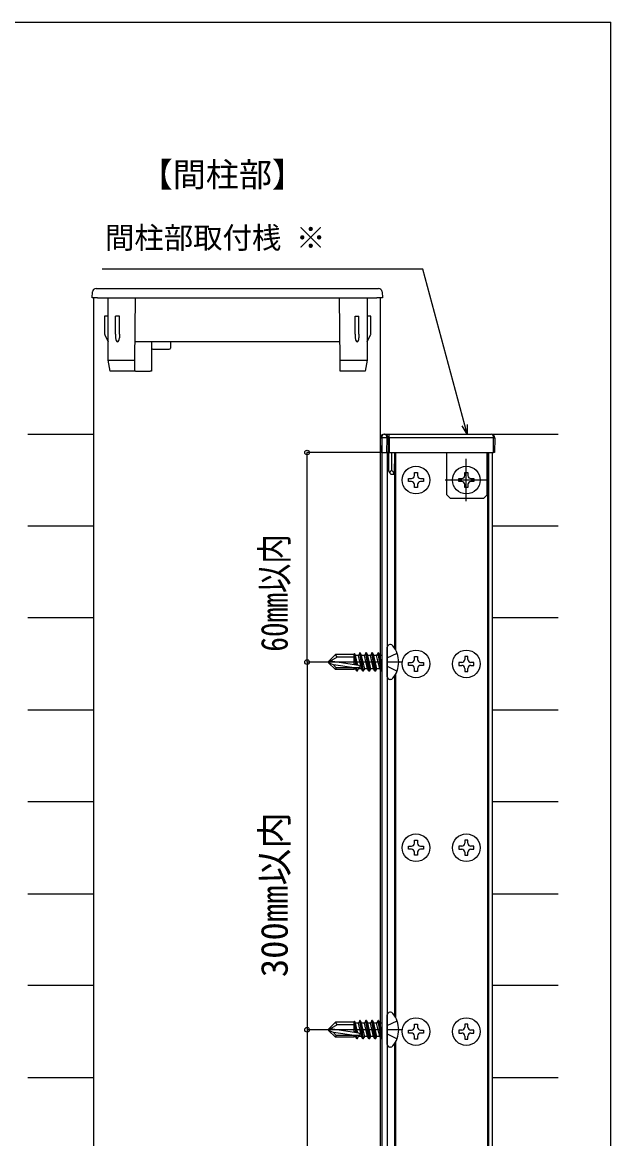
# Model space of a CAD drawing. Units: millimetres, scale not verified. Extents: x -525 to 525, y -783 to 778.
# Drawn here: x 364.9 to 525, y 443.7 to 747.3 of the extents above; entities that cross this region are included whole.
import ezdxf
from ezdxf.enums import TextEntityAlignment as Align

# ---------------------------------------------------------------- set-up
doc = ezdxf.new("R2010")
doc.units = ezdxf.units.MM
doc.header["$LTSCALE"] = 4
for name, color, linetype in [('0-2_USER1', 3, 'Continuous'), ('0-4_YKK_12', 2, 'Continuous'), ('0-5_YKK_13', 4, 'Continuous'), ('0-7_YKK_D', 6, 'Continuous'), ('0-8_YKK_ZWAK', 7, 'Continuous')]:
    doc.layers.add(name, color=color, linetype=linetype)
doc.styles.add('ＭＳ ゴシック', font='')
doc.styles.get('ＭＳ ゴシック').set_extended_font_data('MS Gothic')

msp = doc.modelspace()

# ---------------------------------------------------------------- linework, layer by layer
at = {"layer": '0-4_YKK_12'}
for p, q in [((384.407, 199.372), (384.407, 672.396)), ((462.407, 199.274), (462.407, 672.396)), ((366.407, 635.3), (384.407, 635.3)), ((492.721, 635.3), (510.721, 635.3)), ((462.721, 630.3), (462.721, 218.3)), ((464.221, 630.3), (464.221, 218.3)), ((466.221, 630.3), (466.221, 577.067)), ((466.471, 630.3), (466.471, 576.643)), ((491.471, 630.3), (491.471, 218.3)), ((491.721, 630.3), (491.721, 218.3)), ((492.721, 630.3), (492.721, 218.3)), ((384.407, 610.3), (366.407, 610.3)), ((510.721, 610.3), (492.721, 610.3)), ((384.407, 585.3), (366.407, 585.3)), ((510.721, 585.3), (492.721, 585.3)), ((466.221, 569.533), (466.221, 477.067)), ((466.471, 569.957), (466.471, 476.643)), ((366.407, 560.3), (384.407, 560.3)), ((492.721, 560.3), (510.721, 560.3)), ((384.407, 535.3), (366.407, 535.3)), ((510.721, 535.3), (492.721, 535.3)), ((366.407, 510.3), (384.407, 510.3)), ((492.721, 510.3), (510.721, 510.3)), ((384.407, 485.3), (366.407, 485.3)), ((510.721, 485.3), (492.721, 485.3)), ((466.221, 469.533), (466.221, 379.067)), ((466.471, 469.957), (466.471, 378.643)), ((366.407, 460.3), (384.407, 460.3)), ((492.721, 460.3), (510.721, 460.3))]:
    msp.add_line(p, q, dxfattribs=at)
at = {"layer": '0-5_YKK_13'}
for p, q in [((385.001, 674.896), (385.5, 674.896)), ((385.404, 672.396), (461.41, 672.396)), ((395.607, 672.396), (395.459, 655.418)), ((451.355, 655.418), (451.207, 672.396)), ((387.307, 667.396), (387.307, 662.514)), ((387.807, 667.396), (387.307, 667.396)), ((388.307, 667.396), (387.807, 667.396)), ((390.307, 662.514), (390.307, 667.396)), ((391.307, 667.396), (390.307, 667.396)), ((391.307, 662.514), (391.307, 667.396)), ((456.507, 662.514), (456.507, 667.396)), ((459.207, 667.396), (458.707, 667.396)), ((459.707, 667.396), (459.207, 667.396)), ((459.707, 662.514), (459.707, 667.396)), ((387.36, 662.291), (388.307, 660.396)), ((390.307, 662.514), (390.307, 661.514)), ((391.307, 662.514), (391.307, 661.514)), ((455.507, 662.514), (455.507, 661.514)), ((456.507, 662.514), (456.507, 661.514)), ((458.707, 660.396), (459.654, 662.291)), ((395.802, 660.396), (395.502, 660.396)), ((451.012, 660.396), (395.802, 660.396)), ((405.207, 660.396), (405.207, 658.696)), ((451.312, 660.396), (451.012, 660.396)), ((400.382, 658.396), (404.907, 658.396)), ((388.807, 652.396), (388.307, 655.396)), ((388.607, 655.396), (395.159, 655.396)), ((395.159, 655.396), (395.159, 655.396)), ((451.382, 652.396), (451.355, 655.418)), ((451.655, 655.396), (451.655, 655.396)), ((451.655, 655.396), (458.407, 655.396)), ((389.103, 652.396), (388.807, 652.396)), ((395.133, 652.396), (389.103, 652.396)), ((395.732, 652.396), (395.432, 652.396)), ((395.732, 652.396), (399.732, 652.396)), ((451.681, 652.396), (451.382, 652.396)), ((457.911, 652.396), (451.681, 652.396)), ((463.386, 635.3), (463.456, 635.3)), ((463.456, 635.3), (464.756, 635.3)), ((464.756, 634.291), (464.756, 635.3)), ((464.756, 635.3), (492.456, 635.3)), ((464.156, 634.291), (462.686, 634.291)), ((464.456, 634.291), (464.421, 630.3)), ((493.156, 634.291), (464.756, 634.291)), ((493.121, 630.3), (493.156, 634.291)), ((462.721, 630.3), (464.121, 630.3)), ((464.721, 630.3), (493.121, 630.3)), ((465.371, 630.3), (465.371, 625.3)), ((465.427, 625.3), (465.471, 630.3)), ((480.421, 618.8), (480.421, 630.3)), ((485.721, 617.05), (485.721, 628.55)), ((491.421, 618.8), (491.421, 630.3)), ((465.427, 625.3), (465.371, 625.3)), ((491.471, 622.8), (479.971, 622.8)), ((470.791, 622.39), (469.971, 622.39)), ((484.491, 622.39), (483.671, 622.39)), ((464.221, 569.265), (464.221, 577.335)), ((465.083, 578.035), (464.921, 578.035)), ((448.221, 573.475), (450.096, 575.35)), ((450.559, 574.65), (448.221, 573.3)), ((455.221, 575.35), (450.096, 575.35)), ((455.245, 575.611), (455.221, 575.35)), ((455.221, 572.538), (455.221, 575.35)), ((455.221, 575.049), (455.651, 572.468)), ((455.245, 575.611), (455.772, 572.449)), ((455.245, 575.611), (455.245, 575.611)), ((455.245, 575.611), (455.311, 575.611)), ((455.311, 575.611), (455.592, 575.124)), ((456.212, 572.377), (455.592, 575.124)), ((456.375, 575.124), (455.592, 575.124)), ((456.748, 575.772), (456.375, 575.124)), ((457.198, 571.476), (456.375, 575.124)), ((456.866, 575.772), (456.748, 575.772)), ((457.572, 570.828), (456.748, 575.772)), ((456.866, 575.772), (457.24, 575.124)), ((456.866, 575.772), (457.69, 570.828)), ((458.022, 575.124), (457.24, 575.124)), ((458.064, 571.476), (457.24, 575.124)), ((458.396, 575.772), (458.022, 575.124)), ((458.846, 571.476), (458.022, 575.124)), ((458.514, 575.772), (458.396, 575.772)), ((459.22, 570.828), (458.396, 575.772)), ((458.514, 575.772), (458.888, 575.124)), ((458.514, 575.772), (459.338, 570.828)), ((459.67, 575.124), (458.888, 575.124)), ((459.712, 571.476), (458.888, 575.124)), ((460.044, 575.772), (459.67, 575.124)), ((460.494, 571.476), (459.67, 575.124)), ((460.162, 575.772), (460.044, 575.772)), ((460.868, 570.828), (460.044, 575.772)), ((460.162, 575.772), (460.536, 575.124)), ((460.162, 575.772), (460.986, 570.828)), ((461.318, 575.124), (460.536, 575.124)), ((461.359, 571.476), (460.536, 575.124)), ((462.142, 571.476), (461.318, 575.124)), ((461.81, 575.772), (461.692, 575.772)), ((461.81, 575.772), (462.634, 570.828)), ((461.81, 575.772), (462.183, 575.124)), ((462.721, 575.124), (462.183, 575.124)), ((462.721, 572.744), (462.183, 575.124)), ((464.221, 574.425), (466.878, 575.75)), ((462.721, 573.3), (447.219, 573.3)), ((448.221, 573.475), (448.221, 573.125)), ((448.221, 573.125), (450.096, 571.25)), ((449.547, 572.507), (448.221, 573.125)), ((456.474, 572.335), (448.722, 573.589)), ((455.221, 571.75), (449.547, 572.507)), ((450.303, 571.75), (450.096, 571.25)), ((455.221, 571.25), (450.096, 571.25)), ((455.221, 572.936), (455.314, 572.523)), ((455.221, 571.25), (455.221, 571.75)), ((455.221, 571.476), (455.551, 571.476)), ((455.551, 571.476), (455.489, 571.75)), ((455.924, 570.828), (455.551, 571.476)), ((455.924, 570.828), (455.716, 571.75)), ((456.042, 570.828), (455.834, 571.75)), ((456.042, 570.828), (455.924, 570.828)), ((456.042, 570.828), (456.416, 571.476)), ((456.416, 571.476), (456.354, 571.75)), ((457.198, 571.476), (456.416, 571.476)), ((457.572, 570.828), (457.198, 571.476)), ((457.69, 570.828), (457.572, 570.828)), ((457.69, 570.828), (458.064, 571.476)), ((458.846, 571.476), (458.064, 571.476)), ((459.22, 570.828), (458.846, 571.476)), ((459.338, 570.828), (459.22, 570.828)), ((459.338, 570.828), (459.712, 571.476)), ((460.494, 571.476), (459.712, 571.476)), ((460.868, 570.828), (460.494, 571.476)), ((460.986, 570.828), (460.868, 570.828)), ((460.986, 570.828), (461.359, 571.476)), ((462.142, 571.476), (461.359, 571.476)), ((462.516, 570.828), (462.142, 571.476)), ((462.634, 570.828), (462.516, 570.828)), ((462.634, 570.828), (462.721, 570.98)), ((468.321, 573.3), (464.221, 573.3)), ((464.221, 572.175), (466.878, 570.85)), ((470.791, 572.39), (469.971, 572.39)), ((486.951, 572.39), (487.771, 572.39)), ((465.083, 568.565), (464.921, 568.565)), ((470.791, 522.39), (469.971, 522.39)), ((486.951, 522.39), (487.771, 522.39)), ((464.221, 469.265), (464.221, 477.335)), ((465.083, 478.035), (464.921, 478.035)), ((448.221, 473.475), (450.096, 475.35)), ((450.559, 474.65), (448.221, 473.3)), ((455.221, 475.35), (450.096, 475.35)), ((455.245, 475.611), (455.221, 475.35)), ((455.221, 472.538), (455.221, 475.35)), ((455.221, 475.049), (455.651, 472.468)), ((455.245, 475.611), (455.772, 472.449)), ((455.245, 475.611), (455.245, 475.611)), ((455.245, 475.611), (455.311, 475.611)), ((455.311, 475.611), (455.592, 475.124)), ((456.212, 472.377), (455.592, 475.124)), ((456.375, 475.124), (455.592, 475.124)), ((456.748, 475.772), (456.375, 475.124)), ((457.198, 471.476), (456.375, 475.124)), ((456.866, 475.772), (456.748, 475.772)), ((457.572, 470.828), (456.748, 475.772)), ((456.866, 475.772), (457.24, 475.124)), ((456.866, 475.772), (457.69, 470.828)), ((458.022, 475.124), (457.24, 475.124)), ((458.064, 471.476), (457.24, 475.124)), ((458.396, 475.772), (458.022, 475.124)), ((458.846, 471.476), (458.022, 475.124)), ((458.514, 475.772), (458.396, 475.772)), ((459.22, 470.828), (458.396, 475.772)), ((458.514, 475.772), (458.888, 475.124)), ((458.514, 475.772), (459.338, 470.828)), ((459.67, 475.124), (458.888, 475.124)), ((459.712, 471.476), (458.888, 475.124)), ((460.044, 475.772), (459.67, 475.124)), ((460.494, 471.476), (459.67, 475.124)), ((460.162, 475.772), (460.044, 475.772)), ((460.868, 470.828), (460.044, 475.772)), ((460.162, 475.772), (460.536, 475.124)), ((460.162, 475.772), (460.986, 470.828)), ((461.318, 475.124), (460.536, 475.124)), ((461.359, 471.476), (460.536, 475.124)), ((462.142, 471.476), (461.318, 475.124)), ((461.81, 475.772), (461.692, 475.772)), ((461.81, 475.772), (462.634, 470.828)), ((461.81, 475.772), (462.183, 475.124)), ((462.721, 475.124), (462.183, 475.124)), ((462.721, 472.744), (462.183, 475.124)), ((464.221, 474.425), (466.878, 475.75)), ((462.721, 473.3), (447.219, 473.3)), ((448.221, 473.475), (448.221, 473.125)), ((448.221, 473.125), (450.096, 471.25)), ((449.547, 472.507), (448.221, 473.125)), ((456.474, 472.335), (448.722, 473.589)), ((455.221, 471.75), (449.547, 472.507)), ((450.303, 471.75), (450.096, 471.25)), ((455.221, 471.25), (450.096, 471.25)), ((455.221, 472.936), (455.314, 472.523)), ((455.221, 471.25), (455.221, 471.75)), ((455.221, 471.476), (455.551, 471.476)), ((455.551, 471.476), (455.489, 471.75)), ((455.924, 470.828), (455.551, 471.476)), ((455.924, 470.828), (455.716, 471.75)), ((456.042, 470.828), (455.834, 471.75)), ((456.042, 470.828), (455.924, 470.828)), ((456.042, 470.828), (456.416, 471.476)), ((456.416, 471.476), (456.354, 471.75)), ((457.198, 471.476), (456.416, 471.476)), ((457.572, 470.828), (457.198, 471.476)), ((457.69, 470.828), (457.572, 470.828)), ((457.69, 470.828), (458.064, 471.476)), ((458.846, 471.476), (458.064, 471.476)), ((459.22, 470.828), (458.846, 471.476)), ((459.338, 470.828), (459.22, 470.828)), ((459.338, 470.828), (459.712, 471.476)), ((460.494, 471.476), (459.712, 471.476)), ((460.868, 470.828), (460.494, 471.476)), ((460.986, 470.828), (460.868, 470.828)), ((460.986, 470.828), (461.359, 471.476)), ((462.142, 471.476), (461.359, 471.476)), ((462.516, 470.828), (462.142, 471.476)), ((462.634, 470.828), (462.516, 470.828)), ((462.634, 470.828), (462.721, 470.98)), ((468.321, 473.3), (464.221, 473.3)), ((464.221, 472.175), (466.878, 470.85)), ((470.791, 472.39), (469.971, 472.39)), ((486.951, 472.39), (487.771, 472.39)), ((465.083, 468.565), (464.921, 468.565))]:
    msp.add_line(p, q, dxfattribs=at)
for points in [[(385.5, 674.896), (461.314, 674.896), (461.813, 674.896)], [(385.404, 672.396), (383.907, 672.396), (384.002, 673.957)], [(388.307, 655.396), (388.307, 655.396), (388.307, 672.396)], [(458.707, 672.396), (458.707, 655.396), (458.707, 655.396)], [(462.812, 673.957), (462.907, 672.396), (461.41, 672.396)], [(455.507, 662.514), (455.507, 667.396), (456.507, 667.396)], [(400.102, 660.396), (400.032, 652.396), (399.732, 652.396)], [(395.459, 655.418), (395.432, 652.396), (395.133, 652.396)], [(458.707, 655.396), (458.207, 652.396), (457.911, 652.396)], [(462.686, 634.291), (462.721, 630.3), (462.421, 630.3), (462.386, 634.291)], [(464.421, 630.3), (464.121, 630.3), (464.156, 634.291)], [(464.756, 634.291), (464.721, 630.3), (464.421, 630.3)], [(493.456, 634.291), (493.421, 630.3), (493.121, 630.3)], [(464.876, 624.89), (464.671, 625.3), (464.671, 630.3)], [(466.171, 630.3), (466.119, 624.3), (466.089, 624.3)], [(466.089, 624.3), (465.171, 624.3), (464.876, 624.89)], [(469.971, 622.39), (469.971, 623.21), (470.791, 623.21)], [(471.611, 624.03), (471.611, 624.85), (472.431, 624.85), (472.431, 624.03)], [(473.251, 623.21), (474.071, 623.21), (474.071, 622.39), (473.251, 622.39)], [(483.671, 622.39), (483.671, 623.21), (484.491, 623.21)], [(485.311, 624.03), (485.311, 624.85), (486.131, 624.85), (486.131, 624.03)], [(486.951, 623.21), (487.771, 623.21), (487.771, 622.39), (486.951, 622.39)], [(472.431, 621.57), (472.431, 620.75), (471.611, 620.75), (471.611, 621.57)], [(486.131, 621.57), (486.131, 620.75), (485.311, 620.75), (485.311, 621.57)], [(491.421, 618.8), (490.421, 617.8), (481.421, 617.8), (480.421, 618.8)], [(455.221, 574.65), (450.559, 574.65), (450.096, 575.35)], [(462.516, 570.828), (461.692, 575.772), (461.318, 575.124)], [(471.611, 574.03), (471.611, 574.85), (472.431, 574.85), (472.431, 574.03)], [(486.131, 574.03), (486.131, 574.85), (485.311, 574.85), (485.311, 574.03)], [(456.427, 571.75), (450.303, 571.75), (449.547, 572.507)], [(469.971, 572.39), (469.971, 573.21), (470.791, 573.21)], [(472.431, 571.57), (472.431, 570.75), (471.611, 570.75), (471.611, 571.57)], [(473.251, 573.21), (474.071, 573.21), (474.071, 572.39), (473.251, 572.39)], [(484.491, 573.21), (483.671, 573.21), (483.671, 572.39), (484.491, 572.39)], [(485.311, 571.57), (485.311, 570.75), (486.131, 570.75), (486.131, 571.57)], [(487.771, 572.39), (487.771, 573.21), (486.951, 573.21)], [(469.971, 522.39), (469.971, 523.21), (470.791, 523.21)], [(471.611, 524.03), (471.611, 524.85), (472.431, 524.85), (472.431, 524.03)], [(473.251, 523.21), (474.071, 523.21), (474.071, 522.39), (473.251, 522.39)], [(484.491, 523.21), (483.671, 523.21), (483.671, 522.39), (484.491, 522.39)], [(486.131, 524.03), (486.131, 524.85), (485.311, 524.85), (485.311, 524.03)], [(487.771, 522.39), (487.771, 523.21), (486.951, 523.21)], [(472.431, 521.57), (472.431, 520.75), (471.611, 520.75), (471.611, 521.57)], [(485.311, 521.57), (485.311, 520.75), (486.131, 520.75), (486.131, 521.57)], [(455.221, 474.65), (450.559, 474.65), (450.096, 475.35)], [(462.516, 470.828), (461.692, 475.772), (461.318, 475.124)], [(471.611, 474.03), (471.611, 474.85), (472.431, 474.85), (472.431, 474.03)], [(486.131, 474.03), (486.131, 474.85), (485.311, 474.85), (485.311, 474.03)], [(456.427, 471.75), (450.303, 471.75), (449.547, 472.507)], [(469.971, 472.39), (469.971, 473.21), (470.791, 473.21)], [(472.431, 471.57), (472.431, 470.75), (471.611, 470.75), (471.611, 471.57)], [(473.251, 473.21), (474.071, 473.21), (474.071, 472.39), (473.251, 472.39)], [(484.491, 473.21), (483.671, 473.21), (483.671, 472.39), (484.491, 472.39)], [(485.311, 471.57), (485.311, 470.75), (486.131, 470.75), (486.131, 471.57)], [(487.771, 472.39), (487.771, 473.21), (486.951, 473.21)]]:
    msp.add_lwpolyline(points, dxfattribs=at)
for centre in [(472.021, 622.8), (485.721, 622.8), (472.021, 572.8), (485.721, 572.8), (472.021, 522.8), (485.721, 522.8), (472.021, 472.8), (485.721, 472.8)]:
    msp.add_circle(centre, 3.75, dxfattribs=at)
for centre, radius, start, end in [((385.001, 673.896), 1, 90, 176.5), ((461.813, 673.896), 1, 3.5, 90), ((387.807, 662.514), 0.5, 180, 206.56505), ((459.207, 662.514), 0.5, 333.43495, 0), ((400.382, 658.096), 0.3, 91.01573, 179.5), ((404.907, 658.696), 0.3, 270, 0), ((463.386, 634.3), 1, 90, 180.5), ((463.456, 634.3), 1, 359.5, 90), ((492.456, 634.3), 1, 359.5, 90), ((462.536, 642.886), 8.596, 269.0002, 270.9998), ((464.306, 642.886), 8.596, 269.0002, 270.9998), ((493.306, 642.886), 8.596, 269.0002, 270.9998), ((470.791, 624.03), 0.82, 270, 0), ((473.251, 624.03), 0.82, 180, 270), ((484.491, 624.03), 0.82, 270, 0), ((486.951, 624.03), 0.82, 180, 270), ((470.791, 621.57), 0.82, 0, 90), ((473.251, 621.57), 0.82, 90, 180), ((484.491, 621.57), 0.82, 0, 90), ((486.951, 621.57), 0.82, 90, 180), ((464.921, 577.335), 0.7, 90, 180), ((465.083, 577.173), 0.862, 39.12355, 90), ((460.321, 573.3), 7, 0, 39.12355), ((470.791, 574.03), 0.82, 270, 0), ((473.251, 574.03), 0.82, 180, 270), ((484.491, 574.03), 0.82, 270, 0), ((486.951, 574.03), 0.82, 180, 270), ((456.427, 572.044), 0.294, 270, 0), ((456.427, 572.044), 0.294, 0, 80.8071), ((460.321, 573.3), 7, 320.87645, 0), ((470.791, 571.57), 0.82, 0, 90), ((473.251, 571.57), 0.82, 90, 180), ((484.491, 571.57), 0.82, 0, 90), ((486.951, 571.57), 0.82, 90, 180), ((464.921, 569.265), 0.7, 180, 270), ((465.083, 569.427), 0.862, 270, 320.87645), ((470.791, 524.03), 0.82, 270, 0), ((470.791, 521.57), 0.82, 0, 90), ((473.251, 524.03), 0.82, 180, 270), ((473.251, 521.57), 0.82, 90, 180), ((484.491, 524.03), 0.82, 270, 0), ((484.491, 521.57), 0.82, 0, 90), ((486.951, 524.03), 0.82, 180, 270), ((486.951, 521.57), 0.82, 90, 180), ((464.921, 477.335), 0.7, 90, 180), ((465.083, 477.173), 0.862, 39.12355, 90), ((460.321, 473.3), 7, 0, 39.12355), ((470.791, 474.03), 0.82, 270, 0), ((473.251, 474.03), 0.82, 180, 270), ((484.491, 474.03), 0.82, 270, 0), ((486.951, 474.03), 0.82, 180, 270), ((456.427, 472.044), 0.294, 270, 0), ((456.427, 472.044), 0.294, 0, 80.8071), ((460.321, 473.3), 7, 320.87645, 0), ((470.791, 471.57), 0.82, 0, 90), ((473.251, 471.57), 0.82, 90, 180), ((484.491, 471.57), 0.82, 0, 90), ((486.951, 471.57), 0.82, 90, 180), ((464.921, 469.265), 0.7, 180, 270), ((465.083, 469.427), 0.862, 270, 320.87645)]:
    msp.add_arc(centre, radius, start, end, dxfattribs=at)
for centre, major_axis, ratio, start_param, end_param in [((390.807, 661.514), (0, -1.118), 0.447214, 4.712389, 7.8539816), ((456.007, 661.514), (0, -1.118), 0.447214, 4.712389, 7.8539816), ((388.607, 655.421), (-0.3, -0.025), 0.081651, 0.0067576, 1.5505236), ((388.607, 653.596), (0, 1.8), 0.166667, 6.2831853, 6.2967005), ((395.159, 655.421), (-0.3, 0.003), 0.082759, 1.572231, 3.1415927), ((451.655, 655.421), (-0.3, -0.003), 0.082759, 0, 1.5693616), ((458.407, 653.596), (0, 1.8), 0.166667, 6.2696701, 6.2831853), ((458.407, 655.421), (-0.3, 0.025), 0.081651, 1.5910691, 3.1348351), ((463.386, 634.3), (0, 1), 0.7, 6.2831853, 7.8627083), ((463.456, 634.3), (0, 1), 0.7, 4.7036623, 6.2831853), ((492.456, 634.3), (0, 1), 0.7, 4.7036623, 6.2831853), ((464.756, 634.3), (0.3, 0.009), 0.029046, 3.1404933, 4.7112135), ((465.371, 623.9), (0, 1.4), 0.5, 6.2831853, 7.0685835), ((465.415, 623.9), (0.016, 1.4), 0.499968, 5.0079581, 6.2890027)]:
    msp.add_ellipse(centre, major_axis=major_axis, ratio=ratio, start_param=start_param, end_param=end_param, dxfattribs=at)
at = {"layer": '0-7_YKK_D'}
for p, q in [((462.307, 630.3), (442.307, 630.3)), ((442.407, 573.3), (442.407, 630.3)), ((447.119, 573.3), (442.307, 573.3)), ((447.119, 573.3), (442.307, 573.3)), ((442.407, 573.3), (442.407, 473.3)), ((447.119, 473.3), (442.307, 473.3)), ((447.119, 473.3), (442.307, 473.3)), ((442.407, 473.3), (442.407, 375.3))]:
    msp.add_line(p, q, dxfattribs=at)
for points in [[(485.939, 635.3), (485.279, 637.763), (473.916, 680.17), (386.646, 680.17)], [(485.939, 637.94), (485.939, 635.3), (484.619, 637.586)]]:
    msp.add_lwpolyline(points, dxfattribs=at)
for centre in [(442.407, 630.3), (442.407, 573.3), (442.407, 573.3), (442.407, 473.3), (442.407, 473.3)]:
    msp.add_circle(centre, 0.637, dxfattribs=at)
at = {"layer": '0-8_YKK_ZWAK'}
msp.add_line((-525, 747.3), (525, 747.3), dxfattribs=at)
msp.add_lwpolyline([(-525, -782.7), (525, -782.7), (525, 747.3)], dxfattribs=at)

# ---------------------------------------------------------------- texts
at = {"layer": '0-2_USER1', "style": 'ＭＳ ゴシック'}
msp.add_text('【間柱部】', height=6.598, dxfattribs=at).set_placement((396.844, 700.595), align=Align.BOTTOM_LEFT)
at = {"layer": '0-7_YKK_D', "style": 'ＭＳ ゴシック'}
msp.add_text('間柱部取付桟 ※', height=5.865, dxfattribs=at).set_placement((387.386, 684.017), align=Align.BOTTOM_LEFT)
at = {"layer": '0-7_YKK_D', "style": 'ＭＳ ゴシック', "width": 0.8}
msp.add_text('60mm以内', height=7.331, rotation=90, dxfattribs=at).set_placement((439.327, 576.118), align=Align.BOTTOM_LEFT)
at = {"layer": '0-7_YKK_D', "style": 'ＭＳ ゴシック'}
msp.add_text('300mm以内', height=7.331, rotation=90, dxfattribs=at).set_placement((439.327, 487.59), align=Align.BOTTOM_LEFT)

doc.saveas('drawing.dxf')
